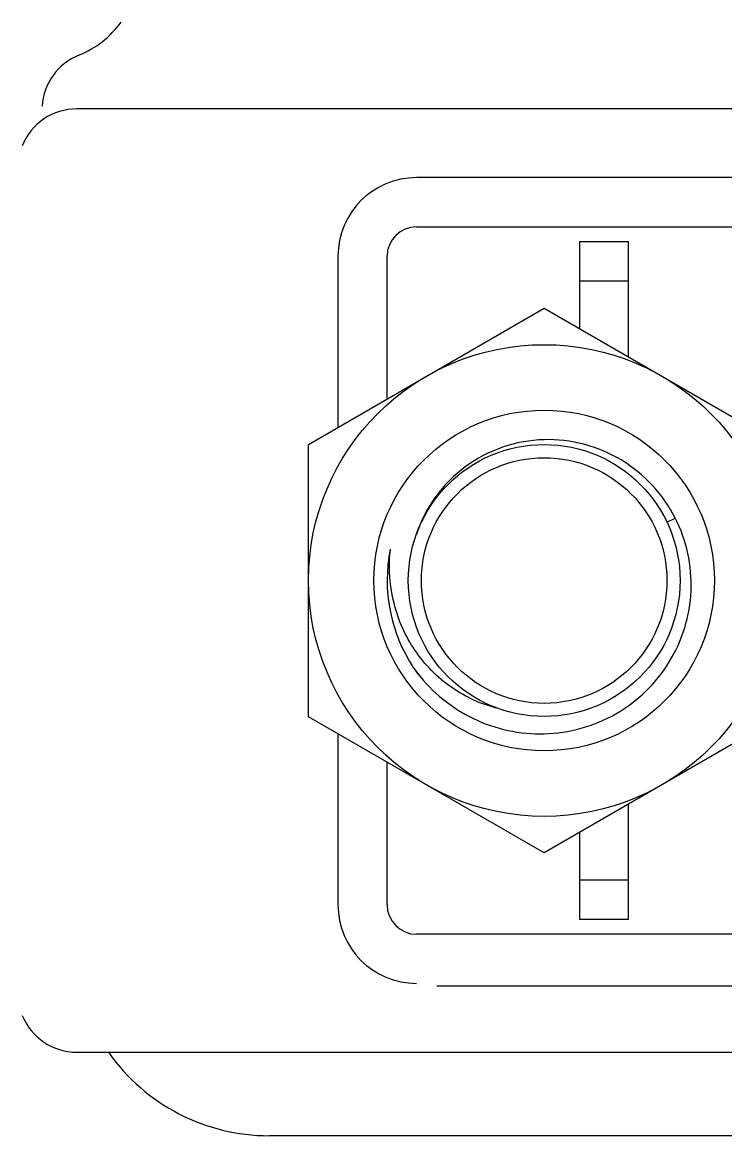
# Model space of a CAD drawing. Extents: x -409572 to -157272, y 600795 to 878326.
# Drawn here: x -392510.9 to -392327.8, y 801074.6 to 801364.1 of the extents above; entities that cross this region are included whole.
import ezdxf

# ---------------------------------------------------------------- set-up
doc = ezdxf.new("R2010")
doc.units = 0
doc.header["$LTSCALE"] = 1000
doc.header["$MEASUREMENT"] = 0
doc.layers.get('0').update_dxf_attribs({"linetype": 'CONTINUOUS'})

msp = doc.modelspace()

# ---------------------------------------------------------------- linework, layer by layer
for p, q in [((-392281.78, 801341.63), (-392496.65, 801341.63)), ((-391504.34, 801323.75), (-392408.27, 801323.74)), ((-392408.27, 801310.97), (-392239.61, 801310.97)), ((-392365.85, 801307.13), (-392353.08, 801307.13)), ((-392365.85, 801307.13), (-392365.85, 801284.48)), ((-392353.08, 801277.1), (-392353.08, 801307.13)), ((-392428.72, 801303.3), (-392428.72, 801258.81)), ((-392415.94, 801266.18), (-392415.94, 801303.3)), ((-392365.85, 801296.91), (-392353.08, 801296.91)), ((-392436.38, 801254.38), (-392375.05, 801289.79)), ((-392375.05, 801289.79), (-392313.72, 801254.38)), ((-392436.38, 801183.56), (-392436.38, 801254.38)), ((-392343.13, 801234.16), (-392340.94, 801235.2)), ((-392375.05, 801148.15), (-392436.38, 801183.56)), ((-392313.72, 801183.56), (-392375.05, 801148.15)), ((-392428.72, 801179.13), (-392428.72, 801134.64)), ((-392415.94, 801134.64), (-392415.94, 801171.76)), ((-392353.08, 801130.81), (-392353.08, 801160.84)), ((-392365.85, 801153.46), (-392365.85, 801130.81)), ((-392353.08, 801141.03), (-392365.85, 801141.03)), ((-392353.08, 801130.81), (-392365.85, 801130.81)), ((-392239.61, 801126.97), (-392408.27, 801126.97)), ((-391504.34, 801113.66), (-392402.96, 801113.48)), ((-392496.65, 801096.31), (-392281.78, 801096.31)), ((-392303.5, 801074.58), (-392446.61, 801074.58))]:
    msp.add_line(p, q)
for radius in [61.33, 44.3, 35.36, 31.94]:
    msp.add_circle((-392375.05, 801218.97), radius)
for centre, radius, start, end in [((-392505.74, 801379.26), 25.55, 292.0243, 323.7485), ((-392490.41, 801341.35), 15.33, 112.0243, 176.3479), ((-392496.65, 801326.3), 15.33, 90, 157.9757), ((-392408.27, 801303.3), 20.44, 90, 180), ((-392408.27, 801303.3), 7.67, 90, 180), ((-392375.05, 801218.97), 40.87, 168.5415, 213.5415), ((-392374.97, 801218.96), 40.96, 169.9486, 175.033), ((-392375.19, 801219), 40.73, 168.542, 169.9459), ((-392374.8, 801222.81), 40.54, 173.9459, 174.8169), ((-392375.09, 801218.95), 40.83, 213.5439, 216.97), ((-392375.72, 801219.77), 40.78, 214.988, 217.5932), ((-392408.27, 801134.64), 20.44, 180, 270), ((-392408.27, 801134.64), 7.67, 180, 270), ((-392496.65, 801111.64), 15.33, 202.0243, 270), ((-392446.61, 801125.69), 51.11, 215.2532, 270)]:
    msp.add_arc(centre, radius, start, end)
for points, knots in [([(-392375.05, 801255.59), (-392378.71, 801255.48), (-392386.05, 801254.16), (-392395.92, 801248.99), (-392403.78, 801241.08), (-392407.17, 801234.44), (-392408.31, 801230.96)], [0, 0, 0, 0, 0.250031, 0.500036, 0.750022, 1, 1, 1, 1]), ([(-392340.94, 801235.2), (-392344.07, 801241.35), (-392353.97, 801252.11), (-392368.16, 801255.78), (-392375.05, 801255.59)], [0, 0, 0, 0, 0.500108, 1, 1, 1, 1]), ([(-392375.05, 801179.11), (-392368.6, 801179.28), (-392355.56, 801182.88), (-392341.09, 801196.92), (-392335.12, 801216.19), (-392338.01, 801229.45), (-392340.94, 801235.2)], [0, 0, 0, 0, 0.250101, 0.50014, 0.750107, 1, 1, 1, 1]), ([(-392386.95, 801185.68), (-392391.31, 801186.72), (-392399.7, 801190.52), (-392409.3, 801200.33), (-392414.89, 801212.86), (-392415.58, 801222.01), (-392415.17, 801226.48)], [0, 0, 0, 0, 0.249708, 0.499636, 0.749734, 1, 1, 1, 1]), ([(-392408.02, 801194.89), (-392404.2, 801189.93), (-392394.1, 801181.66), (-392381.31, 801178.95), (-392375.05, 801179.11)], [0, 0, 0, 0, 0.500072, 1, 1, 1, 1])]:
    msp.add_open_spline(points, degree=3, knots=knots)

doc.saveas('drawing.dxf')
